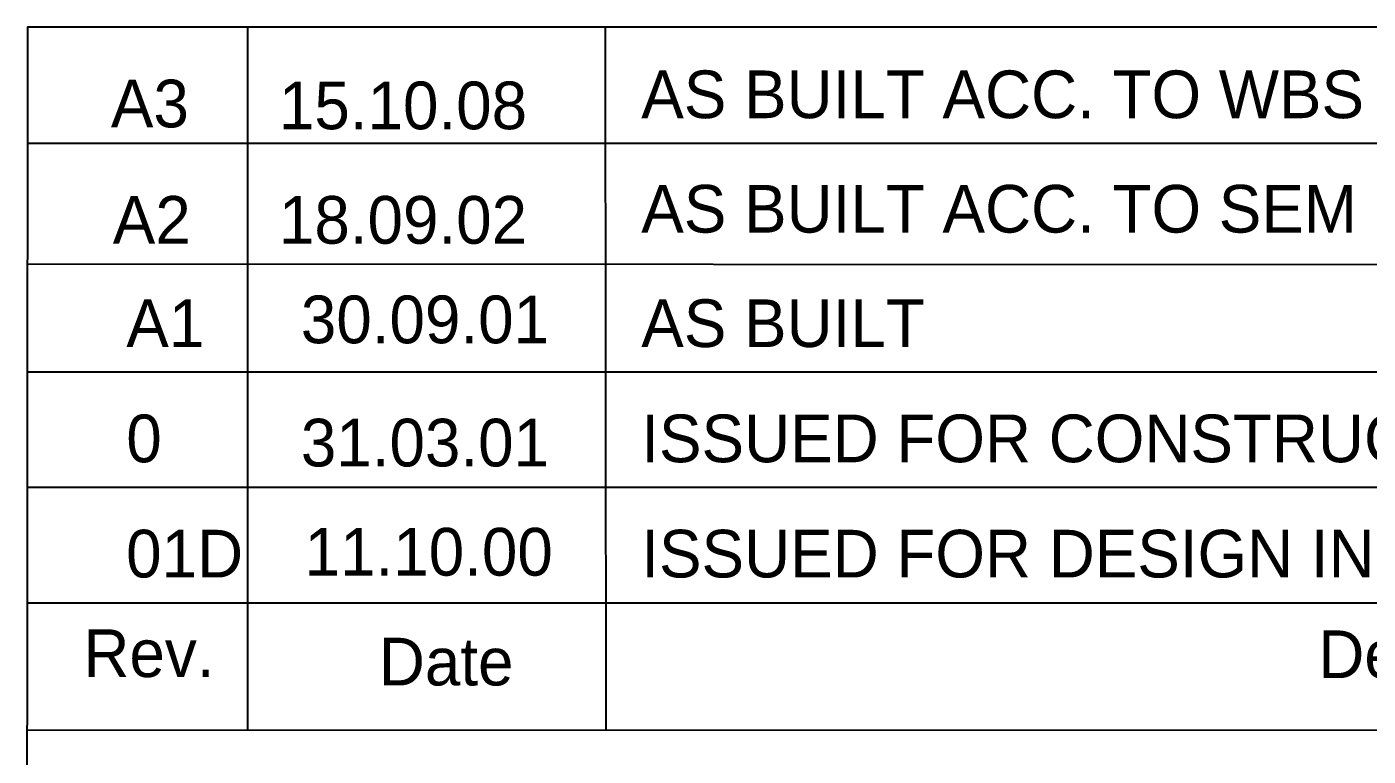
# Model space of a CAD drawing. Extents: x 0 to 841, y 0 to 594.
# Drawn here: x 648.8 to 719.1, y 119.1 to 157.4 of the extents above; entities that cross this region are included whole.
import ezdxf

# ---------------------------------------------------------------- set-up
doc = ezdxf.new("R2010")
doc.units = 0
doc.layers.add('1', color=7, linetype='Continuous')
doc.layers.add('35-TXT-025', color=7, linetype='Continuous')

msp = doc.modelspace()

# ---------------------------------------------------------------- linework, layer by layer
at = {"layer": '1'}
for p, q in [((660.347, 157.367), (660.347, 120.464)), ((679.106, 157.363), (679.143, 120.469)), ((648.825, 151.274), (829.269, 151.274)), ((648.827, 144.949), (829.268, 144.852)), ((648.828, 139.29), (829.27, 139.285)), ((648.817, 133.231), (829.275, 133.231)), ((648.813, 127.167), (829.263, 127.167)), ((679.113, 120.967), (679.113, 120.967)), ((679.122, 120.947), (679.122, 120.947))]:
    msp.add_line(p, q, dxfattribs=at)
for points in [[(648.784, 84.124), (648.838, 157.37), (829.263, 157.37)], [(829.257, 120.491), (648.808, 120.475)]]:
    msp.add_lwpolyline(points, dxfattribs=at)

# ---------------------------------------------------------------- texts
at = {"layer": '35-TXT-025'}
for s, p in [('AS BUILT ACC. TO WBS M.O051C.7I.V.0007', (681, 152.581)), ('A3', (653.191, 152.099)), ('15.10.08', (662, 152)), ('AS BUILT ACC. TO SEM H89', (681, 146.581)), ('A2', (653.29, 146)), ('18.09.02', (662, 146)), ('A1', (654, 140.581)), ('30.09.01', (663.151, 140.78)), ('AS BUILT', (681, 140.581)), ('0', (654, 134.541)), ('31.03.01', (663.151, 134.322)), ('ISSUED FOR CONSTRUCTION', (681, 134.541)), ('01D', (653.991, 128.5)), ('11.10.00', (663.349, 128.599)), ('ISSUED FOR DESIGN INCL.MODPACK 4', (681, 128.5)), ('Rev.', (651.75, 123.28)), ('Date', (667.239, 122.84)), ('Description', (716.495, 123.224))]:
    msp.add_text(s, height=2.5, dxfattribs=at).set_placement(p)

doc.saveas('drawing.dxf')
